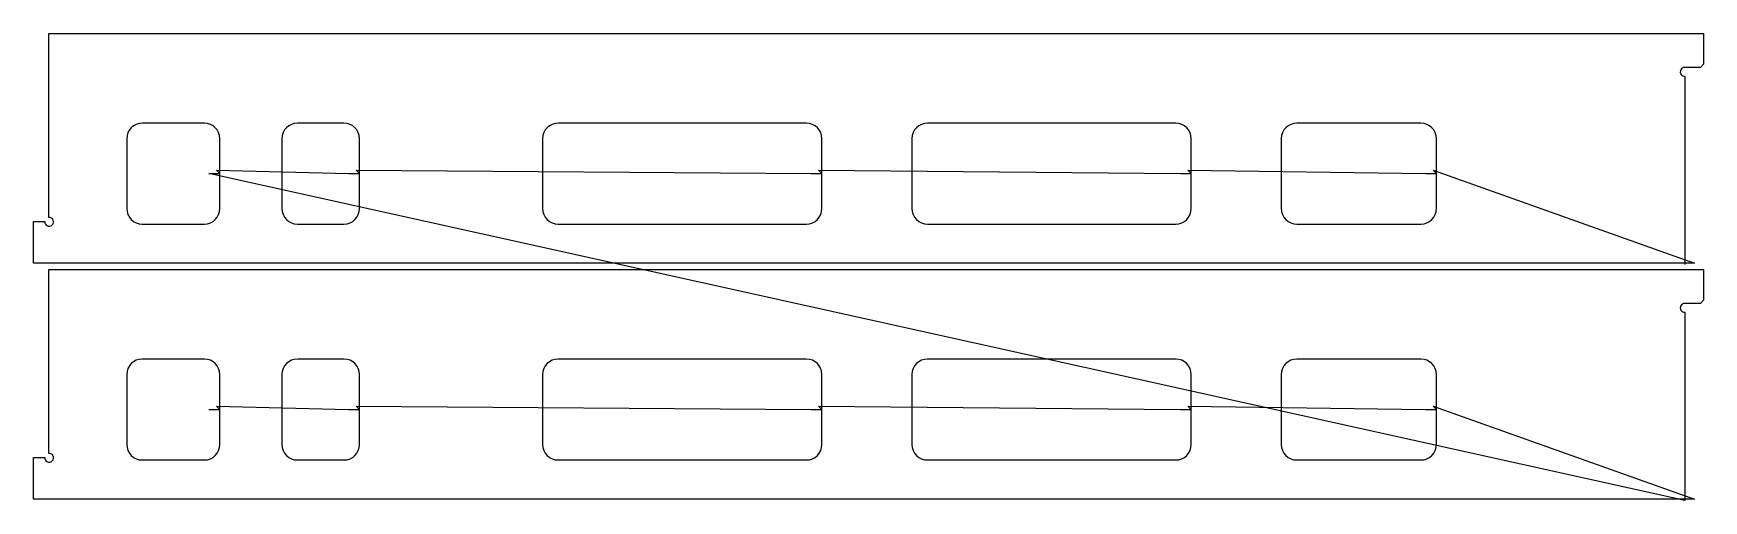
# Model space of a CAD drawing. Header units: metres. Extents: x 20 to 5402, y 15 to 1520.
import ezdxf

# ---------------------------------------------------------------- set-up
doc = ezdxf.new("R2010")
doc.units = ezdxf.units.M

msp = doc.modelspace()

# ---------------------------------------------------------------- linework, layer by layer
at = {"layer": 'TOOL_0'}
for p, q in [((70.002, 927.056), (70.002, 1519.826)), ((70.002, 1519.826), (5401.502, 1519.826)), ((5401.502, 1519.826), (5401.502, 1420.515)), ((5391.063, 1410.076), (5340.752, 1410.076)), ((5401.502, 1420.515), (5391.063, 1410.076)), ((5341.502, 1381.596), (5341.502, 780.076)), ((570.751, 1230.825), (370.751, 1230.825)), ((1020.751, 1230.825), (870.751, 1230.825)), ((2510.751, 1230.825), (1710.751, 1230.825)), ((3700.751, 1230.825), (2900.751, 1230.825)), ((4490.751, 1230.825), (4090.751, 1230.825)), ((320.751, 1180.825), (320.751, 955.825)), ((620.751, 1068.325), (620.751, 1180.825)), ((820.751, 1180.825), (820.751, 955.825)), ((1070.751, 1068.325), (1070.751, 1180.825)), ((1660.751, 1180.825), (1660.751, 955.825)), ((2560.751, 1068.325), (2560.751, 1180.825)), ((2850.751, 1180.825), (2850.751, 955.825)), ((3750.751, 1068.325), (3750.751, 1180.825)), ((4040.751, 1180.825), (4040.751, 955.825)), ((4540.751, 1068.325), (4540.751, 1180.825)), ((620.751, 1068.325), (610.144, 1078.932)), ((610.144, 1078.932), (1035.751, 1068.325)), ((1070.751, 1068.325), (1060.144, 1078.932)), ((1060.144, 1078.932), (2525.751, 1068.325)), ((2560.751, 1068.325), (2550.144, 1078.932)), ((2550.144, 1078.932), (3715.751, 1068.325)), ((3750.751, 1068.325), (3740.144, 1078.932)), ((3740.144, 1078.932), (4505.751, 1068.325)), ((4540.751, 1068.325), (4530.144, 1078.932)), ((4530.144, 1078.932), (5371.789, 780.075)), ((5341.501, 15), (585.751, 1068.325)), ((585.751, 1068.325), (620.751, 1068.325)), ((620.751, 955.825), (620.751, 1068.325)), ((1035.751, 1068.325), (1070.751, 1068.325)), ((1070.751, 955.825), (1070.751, 1068.325)), ((2525.751, 1068.325), (2560.751, 1068.325)), ((2560.751, 955.825), (2560.751, 1068.325)), ((3715.751, 1068.325), (3750.751, 1068.325)), ((3750.751, 955.825), (3750.751, 1068.325)), ((4505.751, 1068.325), (4540.751, 1068.325)), ((4540.751, 955.825), (4540.751, 1068.325)), ((20.001, 780.075), (20.001, 913.575)), ((20.001, 913.575), (56.521, 913.575)), ((370.751, 905.825), (570.751, 905.825)), ((870.751, 905.825), (1020.751, 905.825)), ((1710.751, 905.825), (2510.751, 905.825)), ((2900.751, 905.825), (3700.751, 905.825)), ((4090.751, 905.825), (4490.751, 905.825)), ((5341.501, 780.075), (20.001, 780.075)), ((70.001, 166.982), (70.001, 759.752)), ((70.001, 759.752), (5401.501, 759.752)), ((5371.789, 780.075), (5341.501, 780.075)), ((5341.502, 780.076), (5341.502, 775.074)), ((5401.501, 759.752), (5401.501, 660.441)), ((5391.062, 650.002), (5340.751, 650.002)), ((5401.501, 660.441), (5391.062, 650.002)), ((5341.501, 621.522), (5341.501, 20.002)), ((570.75, 470.751), (370.75, 470.751)), ((1020.75, 470.751), (870.75, 470.751)), ((2510.75, 470.751), (1710.75, 470.751)), ((3700.75, 470.751), (2900.75, 470.751)), ((4490.75, 470.751), (4090.75, 470.751)), ((320.75, 420.751), (320.75, 195.751)), ((620.75, 308.251), (620.75, 420.751)), ((820.75, 420.751), (820.75, 195.751)), ((1070.75, 308.251), (1070.75, 420.751)), ((1660.75, 420.751), (1660.75, 195.751)), ((2560.75, 308.251), (2560.75, 420.751)), ((2850.75, 420.751), (2850.75, 195.751)), ((3750.75, 308.251), (3750.75, 420.751)), ((4040.75, 420.751), (4040.75, 195.751)), ((4540.75, 308.251), (4540.75, 420.751)), ((585.75, 308.251), (620.75, 308.251)), ((620.75, 308.251), (610.143, 318.858)), ((610.143, 318.858), (1035.75, 308.251)), ((620.75, 195.751), (620.75, 308.251)), ((1035.75, 308.251), (1070.75, 308.251)), ((1070.75, 308.251), (1060.143, 318.858)), ((1060.143, 318.858), (2525.75, 308.251)), ((1070.75, 195.751), (1070.75, 308.251)), ((2525.75, 308.251), (2560.75, 308.251)), ((2560.75, 308.251), (2550.143, 318.858)), ((2550.143, 318.858), (3715.75, 308.251)), ((2560.75, 195.751), (2560.75, 308.251)), ((3715.75, 308.251), (3750.75, 308.251)), ((3750.75, 308.251), (3740.143, 318.858)), ((3740.143, 318.858), (4505.75, 308.251)), ((3750.75, 195.751), (3750.75, 308.251)), ((4505.75, 308.251), (4540.75, 308.251)), ((4540.75, 308.251), (4530.143, 318.858)), ((4530.143, 318.858), (5371.788, 20.001)), ((4540.75, 195.751), (4540.75, 308.251)), ((20, 20.001), (20, 153.501)), ((20, 153.501), (56.52, 153.501)), ((370.75, 145.751), (570.75, 145.751)), ((870.75, 145.751), (1020.75, 145.751)), ((1710.75, 145.751), (2510.75, 145.751)), ((2900.75, 145.751), (3700.75, 145.751)), ((4090.75, 145.751), (4490.75, 145.751)), ((5341.5, 20.001), (20, 20.001)), ((5371.788, 20.001), (5341.5, 20.001)), ((5341.501, 20.002), (5341.501, 15))]:
    msp.add_line(p, q, dxfattribs=at)
for centre, radius, start, end in [((5340.752, 1395.826), 14.25, 90, 273.017014), ((370.751, 1180.825), 50, 90, 180), ((570.751, 1180.825), 50, 0, 90), ((870.751, 1180.825), 50, 90, 180), ((1020.751, 1180.825), 50, 0, 90), ((1710.751, 1180.825), 50, 90, 180), ((2510.751, 1180.825), 50, 0, 90), ((2900.751, 1180.825), 50, 90, 180), ((3700.751, 1180.825), 50, 0, 90), ((4090.751, 1180.825), 50, 90, 180), ((4490.751, 1180.825), 50, 0, 90), ((70.752, 912.825), 14.25, 315, 93.016802), ((370.751, 955.825), 50, 180, 270), ((570.751, 955.825), 50, 270, 0), ((870.751, 955.825), 50, 180, 270), ((1020.751, 955.825), 50, 270, 0), ((1710.751, 955.825), 50, 180, 270), ((2510.751, 955.825), 50, 270, 0), ((2900.751, 955.825), 50, 180, 270), ((3700.751, 955.825), 50, 270, 0), ((4090.751, 955.825), 50, 180, 270), ((4490.751, 955.825), 50, 270, 0), ((70.751, 912.825), 14.25, 176.982986, 315.002843), ((5340.751, 635.752), 14.25, 90, 273.017014), ((370.75, 420.751), 50, 90, 180), ((570.75, 420.751), 50, 0, 90), ((870.75, 420.751), 50, 90, 180), ((1020.75, 420.751), 50, 0, 90), ((1710.75, 420.751), 50, 90, 180), ((2510.75, 420.751), 50, 0, 90), ((2900.75, 420.751), 50, 90, 180), ((3700.75, 420.751), 50, 0, 90), ((4090.75, 420.751), 50, 90, 180), ((4490.75, 420.751), 50, 0, 90), ((70.751, 152.751), 14.25, 315, 93.016802), ((370.75, 195.751), 50, 180, 270), ((570.75, 195.751), 50, 270, 0), ((870.75, 195.751), 50, 180, 270), ((1020.75, 195.751), 50, 270, 0), ((1710.75, 195.751), 50, 180, 270), ((2510.75, 195.751), 50, 270, 0), ((2900.75, 195.751), 50, 180, 270), ((3700.75, 195.751), 50, 270, 0), ((4090.75, 195.751), 50, 180, 270), ((4490.75, 195.751), 50, 270, 0), ((70.75, 152.751), 14.25, 176.982986, 315.002843)]:
    msp.add_arc(centre, radius, start, end, dxfattribs=at)

doc.saveas('drawing.dxf')
